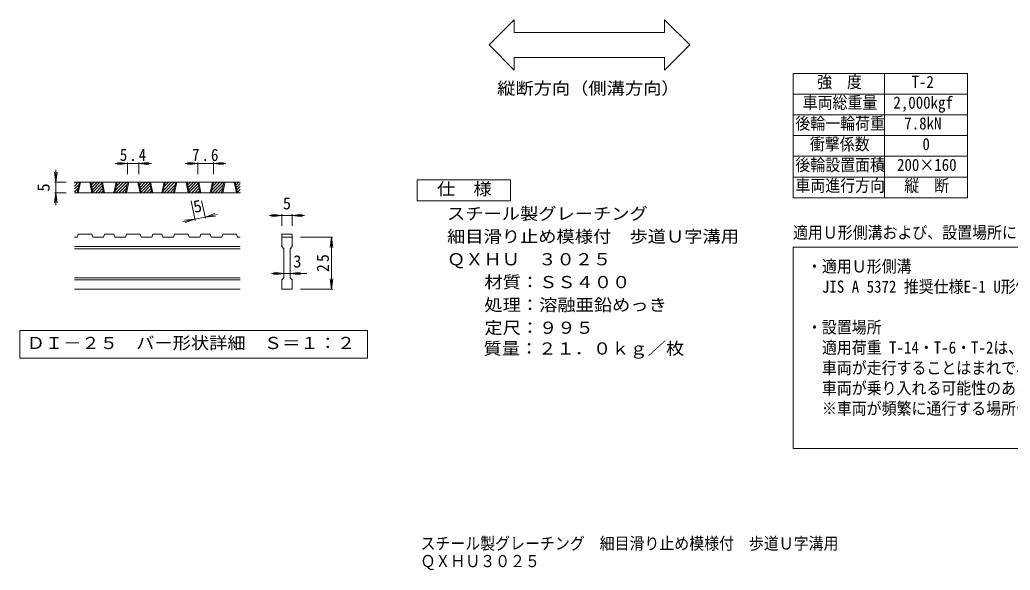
# Model space of a CAD drawing. Units: millimetres, scale not verified, with parts at other scales. Extents: x -892 to 910, y -686 to 619.
# Drawn here: x -892 to 301, y -686 to -23 of the extents above; entities that cross this region are included whole.
import ezdxf
from ezdxf.enums import TextEntityAlignment as Align

# ---------------------------------------------------------------- set-up
doc = ezdxf.new("R2010")
doc.units = ezdxf.units.MM
doc.header["$LTSCALE"] = 5
for name, color, linetype, lineweight in [('1-5_1-5ﾚｲﾔ', 7, 'Continuous', 9), ('D-0', 3, 'Continuous', 9), ('D-4', 7, 'Continuous', 9), ('F-5_F-5ﾚｲﾔ', 7, 'Continuous', 9)]:
    doc.layers.add(name, color=color, linetype=linetype, lineweight=lineweight)
doc.layers.add('F-4_F-4ﾚｲﾔ', color=2, linetype='Continuous')
doc.styles.add('ＭＳ ゴシック', font='')
doc.styles.get('ＭＳ ゴシック').set_extended_font_data('MS Gothic')

msp = doc.modelspace()

# ---------------------------------------------------------------- linework, layer by layer
at = {"layer": '1-5_1-5ﾚｲﾔ'}
for p, q in [((-296.428, -22.535), (-326.734, -52.842)), ((-296.428, -22.535), (-296.428, -37.842)), ((-115.153, -22.535), (-84.847, -52.842)), ((-115.153, -22.535), (-115.153, -37.842)), ((-296.428, -37.842), (-115.153, -37.842)), ((-326.734, -52.842), (-296.428, -83.148)), ((-84.847, -52.842), (-115.153, -83.148)), ((-296.428, -67.842), (-296.428, -83.148)), ((-296.428, -67.842), (-115.153, -67.842)), ((-115.153, -67.842), (-115.153, -83.148))]:
    msp.add_line(p, q, dxfattribs=at)
at = {"layer": '1-5_1-5ﾚｲﾔ', "color": 2}
msp.add_lwpolyline([(-413.374, -240.579), (-413.374, -215.579), (-300.874, -215.579), (-300.874, -240.579)], close=True, dxfattribs=at)
at = {"layer": 'D-0'}
for p, q in [((-826.673, -222.895), (-822.14, -218.362)), ((-826.673, -219.36), (-825.675, -218.362)), ((-626.673, -218.362), (-826.673, -218.362)), ((-826.673, -226.431), (-821.092, -220.85)), ((-826.673, -229.967), (-822.055, -225.348)), ((-823.235, -230.862), (-820.56, -218.362)), ((-821.985, -230.862), (-819.31, -218.362)), ((-808.235, -218.362), (-805.56, -230.862)), ((-806.985, -218.362), (-804.31, -230.862)), ((-806.899, -218.761), (-806.5, -218.362)), ((-806.276, -221.674), (-802.965, -218.362)), ((-805.653, -224.586), (-799.429, -218.362)), ((-805.03, -227.498), (-795.894, -218.362)), ((-804.406, -230.41), (-793.877, -219.881)), ((-801.323, -230.862), (-793.253, -222.793)), ((-797.787, -230.862), (-792.63, -225.705)), ((-791.527, -230.862), (-794.202, -218.362)), ((-790.277, -230.862), (-792.952, -218.362)), ((-776.527, -218.362), (-779.202, -230.862)), ((-775.277, -218.362), (-777.952, -230.862)), ((-777.364, -228.117), (-767.609, -218.362)), ((-776.574, -230.862), (-764.074, -218.362)), ((-776.402, -223.619), (-771.145, -218.362)), ((-775.439, -219.121), (-774.68, -218.362)), ((-773.038, -230.862), (-763.026, -220.85)), ((-769.503, -230.862), (-763.989, -225.348)), ((-765.169, -230.862), (-762.494, -218.362)), ((-763.919, -230.862), (-761.244, -218.362)), ((-750.169, -218.362), (-747.494, -230.862)), ((-748.919, -218.362), (-746.244, -230.862)), ((-748.833, -218.761), (-748.434, -218.362)), ((-748.21, -221.674), (-744.899, -218.362)), ((-747.587, -224.586), (-741.363, -218.362)), ((-746.964, -227.498), (-737.828, -218.362)), ((-746.34, -230.41), (-735.811, -219.881)), ((-743.257, -230.862), (-735.187, -222.793)), ((-739.721, -230.862), (-734.564, -225.705)), ((-733.461, -230.862), (-736.136, -218.362)), ((-732.211, -230.862), (-734.886, -218.362)), ((-718.461, -218.362), (-721.136, -230.862)), ((-717.211, -218.362), (-719.886, -230.862)), ((-719.298, -228.117), (-709.543, -218.362)), ((-718.508, -230.862), (-706.008, -218.362)), ((-718.336, -223.619), (-713.079, -218.362)), ((-717.373, -219.121), (-716.614, -218.362)), ((-714.972, -230.862), (-704.96, -220.85)), ((-711.437, -230.862), (-705.923, -225.348)), ((-707.103, -230.862), (-704.428, -218.362)), ((-705.853, -230.862), (-703.178, -218.362)), ((-692.103, -218.362), (-689.428, -230.862)), ((-690.853, -218.362), (-688.178, -230.862)), ((-690.767, -218.761), (-690.368, -218.362)), ((-690.144, -221.674), (-686.833, -218.362)), ((-689.521, -224.586), (-683.297, -218.362)), ((-688.898, -227.498), (-679.762, -218.362)), ((-688.274, -230.41), (-677.745, -219.881)), ((-685.191, -230.862), (-677.121, -222.793)), ((-681.655, -230.862), (-676.498, -225.705)), ((-675.395, -230.862), (-678.07, -218.362)), ((-674.145, -230.862), (-676.82, -218.362)), ((-660.395, -218.362), (-663.07, -230.862)), ((-659.145, -218.362), (-661.82, -230.862)), ((-661.232, -228.117), (-651.477, -218.362)), ((-660.442, -230.862), (-647.942, -218.362)), ((-660.27, -223.619), (-655.013, -218.362)), ((-659.307, -219.121), (-658.548, -218.362)), ((-656.906, -230.862), (-646.894, -220.85)), ((-653.371, -230.862), (-647.857, -225.348)), ((-649.037, -230.862), (-646.362, -218.362)), ((-647.787, -230.862), (-645.112, -218.362)), ((-634.037, -218.362), (-631.362, -230.862)), ((-632.787, -218.362), (-630.112, -230.862)), ((-632.701, -218.761), (-632.302, -218.362)), ((-632.078, -221.674), (-628.767, -218.362)), ((-631.455, -224.586), (-626.673, -219.804)), ((-630.831, -227.498), (-626.673, -223.34)), ((-626.673, -230.862), (-826.673, -230.862)), ((-824.033, -230.862), (-823.017, -229.846)), ((-794.252, -230.862), (-792.007, -228.618)), ((-765.967, -230.862), (-764.951, -229.846)), ((-736.186, -230.862), (-733.941, -228.618)), ((-707.901, -230.862), (-706.885, -229.846)), ((-678.12, -230.862), (-675.875, -228.618)), ((-649.835, -230.862), (-648.819, -229.846)), ((-630.208, -230.41), (-626.673, -226.875)), ((-627.125, -230.862), (-626.673, -230.411)), ((-823.235, -284.612), (-826.673, -284.612)), ((-823.235, -284.612), (-821.985, -280.862)), ((-805.56, -280.862), (-821.985, -280.862)), ((-805.56, -280.862), (-804.31, -284.612)), ((-791.527, -284.612), (-804.31, -284.612)), ((-791.527, -284.612), (-790.277, -280.862)), ((-779.202, -280.862), (-790.277, -280.862)), ((-779.202, -280.862), (-777.952, -284.612)), ((-765.169, -284.612), (-777.952, -284.612)), ((-765.169, -284.612), (-763.919, -280.862)), ((-747.494, -280.862), (-763.919, -280.862)), ((-746.244, -284.612), (-747.494, -280.862)), ((-733.461, -284.612), (-746.244, -284.612)), ((-733.461, -284.612), (-732.211, -280.862)), ((-721.136, -280.862), (-732.211, -280.862)), ((-721.136, -280.862), (-719.886, -284.612)), ((-707.103, -284.612), (-719.886, -284.612)), ((-707.103, -284.612), (-705.853, -280.862)), ((-705.853, -280.862), (-689.428, -280.862)), ((-688.178, -284.612), (-689.428, -280.862)), ((-675.395, -284.612), (-688.178, -284.612)), ((-675.395, -284.612), (-674.145, -280.862)), ((-663.07, -280.862), (-674.145, -280.862)), ((-663.07, -280.862), (-661.82, -284.612)), ((-649.037, -284.612), (-661.82, -284.612)), ((-649.037, -284.612), (-647.787, -280.862)), ((-647.787, -280.862), (-631.362, -280.862)), ((-630.112, -284.612), (-631.362, -280.862)), ((-626.673, -284.612), (-630.112, -284.612)), ((-576.673, -280.862), (-564.173, -280.862)), ((-576.673, -280.862), (-576.673, -284.612)), ((-576.673, -284.612), (-564.173, -284.612)), ((-576.673, -295.862), (-576.673, -284.612)), ((-564.173, -280.862), (-564.173, -284.612)), ((-564.173, -284.612), (-564.173, -295.862)), ((-626.673, -295.862), (-826.673, -295.862)), ((-626.673, -298.362), (-826.673, -298.362)), ((-576.673, -295.862), (-574.173, -298.362)), ((-574.173, -333.362), (-574.173, -298.362)), ((-566.673, -298.362), (-564.173, -295.862)), ((-566.673, -298.362), (-566.673, -333.362)), ((-626.673, -333.362), (-826.673, -333.362)), ((-566.673, -333.362), (-564.173, -335.862)), ((-626.673, -335.862), (-826.673, -335.862)), ((-564.173, -335.862), (-564.173, -347.112)), ((-626.673, -347.112), (-826.673, -347.112)), ((-564.173, -347.112), (-576.673, -347.112))]:
    msp.add_line(p, q, dxfattribs=at)
msp.add_lwpolyline([(-576.673, -347.112), (-576.673, -335.862), (-574.173, -333.362)], dxfattribs=at)
at = {"layer": 'D-0', "color": 7}
msp.add_lwpolyline([(-892.5, -397.112), (-892.5, -430.338), (-473.346, -430.338), (-473.346, -397.112)], close=True, dxfattribs=at)
at = {"layer": 'D-4'}
for p, q in [((-762.494, -195.862), (-777.494, -195.862)), ((-762.494, -195.862), (-774.887, -194.231)), ((-762.494, -195.862), (-774.887, -197.494)), ((-762.494, -194.362), (-762.494, -208.362)), ((-748.919, -195.862), (-762.494, -195.862)), ((-748.919, -195.862), (-736.526, -194.231)), ((-748.919, -194.362), (-748.919, -208.362)), ((-748.919, -195.862), (-736.526, -197.494)), ((-748.919, -195.862), (-733.919, -195.862)), ((-678.07, -195.862), (-693.07, -195.862)), ((-678.07, -195.862), (-690.463, -194.231)), ((-678.07, -195.862), (-690.463, -197.494)), ((-678.07, -194.362), (-678.07, -208.362)), ((-659.145, -195.862), (-678.07, -195.862)), ((-659.145, -195.862), (-646.752, -194.231)), ((-659.145, -194.362), (-659.145, -208.362)), ((-659.145, -195.862), (-646.752, -197.494)), ((-659.145, -195.862), (-644.145, -195.862)), ((-849.173, -218.362), (-850.805, -205.969)), ((-849.173, -218.362), (-849.173, -203.362)), ((-849.173, -218.362), (-847.542, -205.969)), ((-850.673, -218.362), (-836.673, -218.362)), ((-849.173, -218.362), (-849.173, -230.862)), ((-849.173, -230.862), (-850.805, -243.255)), ((-850.673, -230.862), (-836.673, -230.862)), ((-849.173, -230.862), (-847.542, -243.255)), ((-849.173, -230.862), (-849.173, -245.862)), ((-681.026, -264.281), (-686.085, -240.641)), ((-668.803, -261.665), (-673.302, -240.641)), ((-669.117, -260.198), (-681.34, -262.814)), ((-669.117, -260.198), (-657.34, -256.009)), ((-669.117, -260.198), (-654.449, -257.059)), ((-669.117, -260.198), (-656.657, -259.2)), ((-576.673, -258.362), (-591.673, -258.362)), ((-576.673, -258.362), (-589.066, -256.731)), ((-576.673, -258.362), (-589.066, -259.994)), ((-576.673, -256.862), (-576.673, -270.862)), ((-564.173, -258.362), (-576.673, -258.362)), ((-564.173, -258.362), (-551.78, -256.731)), ((-564.173, -256.862), (-564.173, -270.862)), ((-564.173, -258.362), (-551.78, -259.994)), ((-564.173, -258.362), (-549.173, -258.362)), ((-681.34, -262.814), (-696.008, -265.953)), ((-681.34, -262.814), (-693.8, -263.812)), ((-681.34, -262.814), (-693.117, -267.003)), ((-515.173, -284.612), (-554.173, -284.612)), ((-516.673, -284.612), (-518.305, -297.005)), ((-516.673, -347.112), (-516.673, -284.612)), ((-516.673, -284.612), (-515.042, -297.005)), ((-574.173, -328.362), (-589.173, -328.362)), ((-574.173, -328.362), (-586.566, -326.73)), ((-574.173, -328.362), (-586.566, -329.994)), ((-566.673, -328.362), (-574.173, -328.362)), ((-566.673, -328.362), (-554.28, -326.73)), ((-566.673, -328.362), (-554.28, -329.994)), ((-566.673, -328.362), (-546.673, -328.362)), ((-516.673, -347.112), (-518.305, -334.719)), ((-516.673, -347.112), (-515.042, -334.719)), ((-515.173, -347.112), (-554.173, -347.112))]:
    msp.add_line(p, q, dxfattribs=at)
at = {"layer": 'F-5_F-5ﾚｲﾔ', "color": 2}
for p, q in [((40, -87.055), (40, -237.055)), ((40, -87.055), (250, -87.055)), ((150, -87.055), (150, -237.055)), ((250, -87.055), (250, -237.055)), ((40, -112.055), (250, -112.055)), ((40, -137.055), (250, -137.055)), ((40, -162.055), (250, -162.055)), ((40, -187.055), (250, -187.055)), ((40, -212.055), (250, -212.055)), ((40, -237.055), (250, -237.055)), ((40, -296.661), (910, -296.661)), ((40, -539.054), (40, -296.661))]:
    msp.add_line(p, q, dxfattribs=at)
msp.add_lwpolyline([(910, -296.661), (910, -539.054), (40, -539.054)], dxfattribs=at)

# ---------------------------------------------------------------- texts
at = {"layer": '1-5_1-5ﾚｲﾔ', "color": 2, "style": 'ＭＳ ゴシック', "width": 1.1}
for s, p in [('縦断方向（側溝方向）', (-317.04, -116.802)), ('仕\u3000様', (-389.623, -238.079)), ('スチール製グレーチング', (-377.473, -267.838)), ('細目滑り止め模様付\u3000歩道Ｕ字溝用', (-377.473, -295.338)), ('ＱＸＨＵ\u3000３０２５', (-377.473, -322.838)), ('材質：ＳＳ４００', (-332.473, -350.337)), ('処理：溶融亜鉛めっき', (-332.473, -377.837)), ('定尺：９９５', (-332.473, -405.338)), ('\u3000\u3000質量：２１．０ｋｇ／枚', (-377.473, -430.338))]:
    msp.add_text(s, height=14.66, dxfattribs=at).set_placement(p, align=Align.BOTTOM_LEFT)
at = {"layer": 'D-0', "color": 2, "style": 'ＭＳ ゴシック', "width": 1.1}
msp.add_text('ＤＩ－２５\u3000バー形状詳細\u3000Ｓ＝１：２', height=14.66, dxfattribs=at).set_placement((-884.173, -423.725), align=Align.BOTTOM_LEFT)
at = {"layer": 'D-4', "color": 2, "style": 'ＭＳ ゴシック'}
for rotation, p in [(90, (-852.173, -229.612)), (12.079, (-680.746, -259.619))]:
    msp.add_text('5', height=14.66, rotation=rotation, dxfattribs=at).set_placement(p, align=Align.BOTTOM_LEFT)
for s, p in [('5', (-575.423, -255.362)), ('3', (-562.923, -325.362))]:
    msp.add_text(s, height=14.66, dxfattribs=at).set_placement(p, align=Align.BOTTOM_LEFT)
at = {"layer": 'D-4', "color": 2, "char_height": 14.66, "attachment_point": 7, "style": 'ＭＳ ゴシック'}
for s, insert in [('\\T1.27;\\W0.9;5.4', (-771.956, -192.862)), ('\\T1.27;\\W0.9;7.6', (-684.857, -192.862))]:
    msp.add_mtext(s, dxfattribs=dict(at, insert=insert))
at = {"layer": 'D-4', "color": 2, "insert": (-519.673, -326.487), "char_height": 14.66, "attachment_point": 7, "rotation": 90, "style": 'ＭＳ ゴシック'}
msp.add_mtext('\\T1.27;\\W0.95;25', dxfattribs=at)
at = {"layer": 'F-4_F-4ﾚｲﾔ', "style": 'ＭＳ ゴシック', "width": 0.9}
for s, p in [('スチール製グレーチング\u3000細目滑り止め模様付\u3000歩道Ｕ字溝用', (-409.447, -665.304)), ('ＱＸＨＵ３０２５', (-409.447, -686.554))]:
    msp.add_text(s, height=14.66, dxfattribs=at).set_placement(p, align=Align.BOTTOM_LEFT)
at = {"layer": 'F-5_F-5ﾚｲﾔ', "style": 'ＭＳ ゴシック', "width": 0.9}
for s, p in [('強\u3000度', (68.75, -109.055)), ('T-2', (182.5, -109.055)), ('車両総重量', (51.25, -134.055)), ('2,000kgf', (160.625, -134.055)), ('後輪一輪荷重', (42.5, -159.055)), ('7.8kN', (173.75, -159.055)), ('衝撃係数', (60, -184.055)), ('0', (195.625, -184.055)), ('後輪設置面積', (42.5, -209.055)), ('200×160', (165, -209.055)), ('車両進行方向', (42.5, -234.055)), ('縦\u3000断', (173.75, -234.055)), ('適用Ｕ形側溝および、設置場所について', (39.559, -290.595)), ('・適用Ｕ形側溝', (56.474, -331.373)), ('\u3000JIS A 5372 推奨仕様E-1 U形側溝、推奨仕様E-2 上ぶた式U形側溝の本体に適用します。', (56.474, -355.842)), ('・設置場所', (56.474, -404.781)), ('\u3000適用荷重 T-14・T-6・T-2は、建物内、建物敷地内、公園敷地内、車道以外で、', (56.474, -429.251)), ('\u3000車両が走行することはまれで、走行することがあっても一時待避などで低速で走行するような、', (56.474, -453.72)), ('\u3000車両が乗り入れる可能性のある場所に設置できます。 ', (56.474, -478.189)), ('\u3000※車両が頻繁に通行する場所や、フォークリフト等の特殊車両が通行する場所には適しません。', (56.474, -502.659))]:
    msp.add_text(s, height=14.66, dxfattribs=at).set_placement(p, align=Align.BOTTOM_LEFT)

doc.saveas('drawing.dxf')
